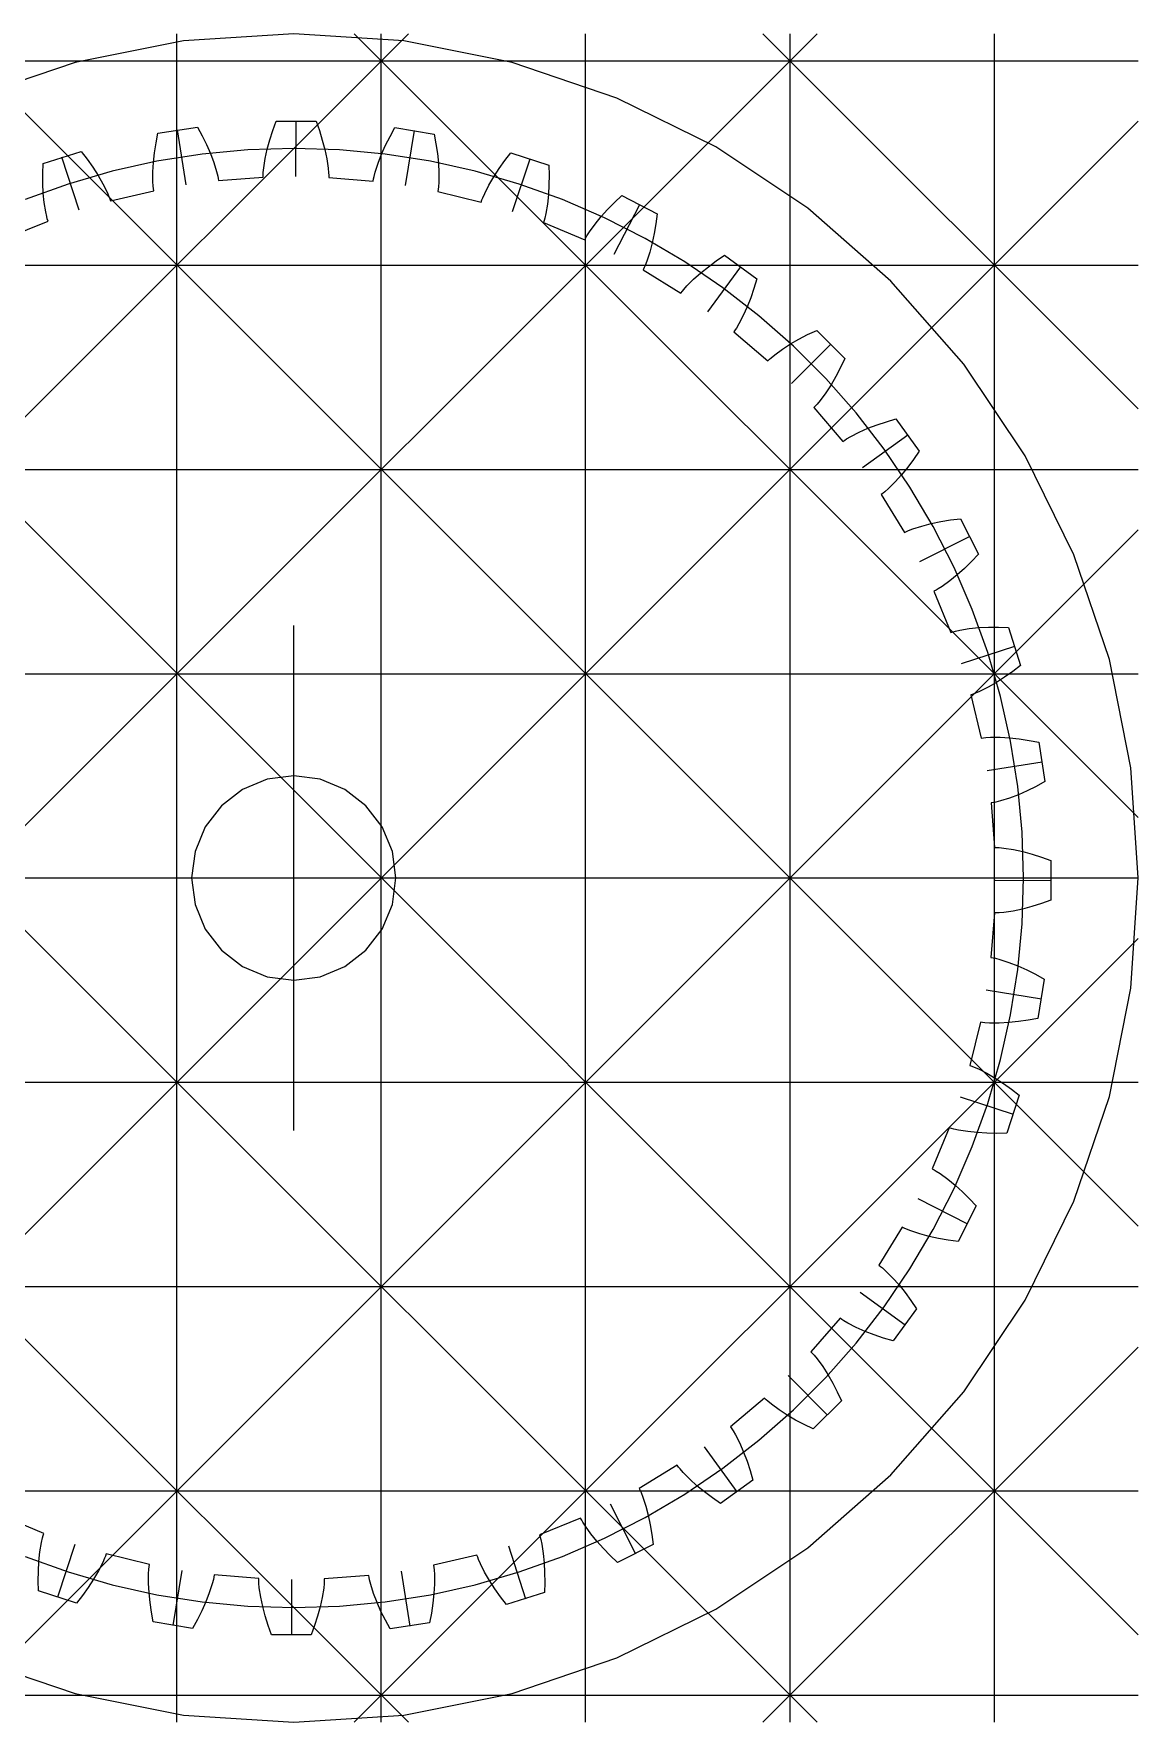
# Model space of a CAD drawing. Extents: x 0 to 8.26, y 0 to 8.26.
# Drawn here: x 2.86 to 8.26, y 0 to 8.26 of the extents above; entities that cross this region are included whole.
import ezdxf

# ---------------------------------------------------------------- set-up
doc = ezdxf.new("R2010")
doc.units = 0

msp = doc.modelspace()

# ---------------------------------------------------------------- linework, layer by layer
for p, q in [((0, 3.57144), (4.69344, 8.26487)), ((0, 1.57144), (6.69344, 8.26487)), ((8.26487, 0.42856), (0.42856, 8.26487)), ((8.26487, 2.42856), (2.42856, 8.26487)), ((3.561, 0), (3.561, 8.26487)), ((4.13244, 8.26487), (3.59305, 8.22952)), ((4.67183, 8.22952), (4.13244, 8.26487)), ((8.26487, 4.42856), (4.42856, 8.26487)), ((4.561, 0), (4.561, 8.26487)), ((5.561, 0), (5.561, 8.26487)), ((8.26487, 6.42856), (6.42856, 8.26487)), ((6.561, 0), (6.561, 8.26487)), ((7.561, 0), (7.561, 8.26487)), ((3.59305, 8.22952), (3.06288, 8.12406)), ((5.20199, 8.12406), (4.67183, 8.22952)), ((0, 8.13244), (8.26487, 8.13244)), ((3.06288, 8.12406), (2.55102, 7.95031)), ((5.71385, 7.95031), (5.20199, 8.12406)), ((6.19866, 7.71123), (5.71385, 7.95031)), ((0.42856, 0), (8.26487, 7.83631)), ((3.4588, 7.73046), (3.46792, 7.77839)), ((3.46792, 7.77839), (3.66086, 7.80833)), ((3.60603, 7.52498), (3.56419, 7.79463)), ((3.66086, 7.80833), (3.68407, 7.76541)), ((4.0154, 7.7456), (4.02995, 7.79154)), ((4.02995, 7.79154), (4.04645, 7.83746)), ((4.04645, 7.83746), (4.2417, 7.83685)), ((4.14322, 7.56556), (4.14408, 7.83844)), ((4.2417, 7.83685), (4.25791, 7.79083)), ((4.25791, 7.79083), (4.27217, 7.7448)), ((4.60362, 7.76253), (4.6271, 7.8053)), ((4.6271, 7.8053), (4.81985, 7.77415)), ((4.68015, 7.52161), (4.72368, 7.79099)), ((4.81985, 7.77415), (4.82867, 7.72616)), ((2.90574, 7.62955), (3.09163, 7.6893)), ((3.09163, 7.6893), (3.12127, 7.65055)), ((3.45162, 7.68281), (3.4588, 7.73046)), ((3.68407, 7.76541), (3.70535, 7.72218)), ((3.90818, 7.69683), (3.68482, 7.67571)), ((3.70535, 7.72218), (3.72454, 7.67864)), ((4.13244, 7.70387), (3.90818, 7.69683)), ((3.99292, 7.65378), (4.00297, 7.69967)), ((4.00297, 7.69967), (4.0154, 7.7456)), ((4.35669, 7.69683), (4.13244, 7.70387)), ((4.27217, 7.7448), (4.28431, 7.69879)), ((4.28431, 7.69879), (4.29407, 7.65283)), ((4.58006, 7.67571), (4.35669, 7.69683)), ((4.5626, 7.676), (4.58207, 7.71943)), ((4.58207, 7.71943), (4.60362, 7.76253)), ((4.82867, 7.72616), (4.83555, 7.67846)), ((6.64811, 7.41092), (6.19866, 7.71123)), ((2.90424, 7.58078), (2.90574, 7.62955)), ((3.0818, 7.40087), (2.99829, 7.66065)), ((3.12127, 7.65055), (3.14905, 7.61118)), ((3.14905, 7.61118), (3.17482, 7.57117)), ((3.46322, 7.64061), (3.24426, 7.59167)), ((3.44378, 7.5886), (3.44653, 7.6355)), ((3.44653, 7.6355), (3.45162, 7.68281)), ((3.68482, 7.67571), (3.46322, 7.64061)), ((3.72454, 7.67864), (3.74137, 7.63477)), ((3.74137, 7.63477), (3.75538, 7.59056)), ((3.98349, 7.58511), (3.98572, 7.60796)), ((3.98572, 7.60796), (3.99292, 7.65378)), ((4.29407, 7.65283), (4.30099, 7.60697)), ((4.30099, 7.60697), (4.30307, 7.5841)), ((4.53122, 7.58813), (4.5455, 7.63225)), ((4.5455, 7.63225), (4.5626, 7.676)), ((4.80166, 7.64061), (4.58006, 7.67571)), ((5.02062, 7.59167), (4.80166, 7.64061)), ((4.83555, 7.67846), (4.84034, 7.63112)), ((4.84034, 7.63112), (4.84279, 7.5842)), ((5.11164, 7.56508), (5.13766, 7.60493)), ((5.13766, 7.60493), (5.16569, 7.64412)), ((5.16569, 7.64412), (5.19557, 7.68269)), ((5.19557, 7.68269), (5.38108, 7.62178)), ((5.20359, 7.3942), (5.28873, 7.65346)), ((5.38108, 7.62178), (5.38228, 7.573)), ((3.0288, 7.52908), (2.8177, 7.45307)), ((2.9046, 7.5326), (2.90424, 7.58078)), ((2.90697, 7.48507), (2.9046, 7.5326)), ((3.24426, 7.59167), (3.0288, 7.52908)), ((3.17482, 7.57117), (3.1983, 7.53048)), ((3.1983, 7.53048), (3.21905, 7.489)), ((3.44383, 7.54222), (3.44378, 7.5886)), ((3.44521, 7.5193), (3.44383, 7.54222)), ((3.75538, 7.59056), (3.76101, 7.5683)), ((3.76101, 7.5683), (3.76336, 7.55712)), ((3.76336, 7.55712), (3.76519, 7.54588)), ((3.76519, 7.54588), (3.98273, 7.56231)), ((3.98273, 7.56231), (3.98285, 7.5737)), ((3.98285, 7.5737), (3.98349, 7.58511)), ((4.30307, 7.5841), (4.30364, 7.57269)), ((4.30364, 7.57269), (4.30369, 7.5613)), ((4.30369, 7.5613), (4.52112, 7.54351)), ((4.52112, 7.54351), (4.52303, 7.55473)), ((4.52303, 7.55473), (4.52544, 7.5659)), ((4.52544, 7.5659), (4.53122, 7.58813)), ((4.84245, 7.53783), (4.84093, 7.51491)), ((4.84279, 7.5842), (4.84245, 7.53783)), ((5.23607, 7.52908), (5.02062, 7.59167)), ((5.0669, 7.4832), (5.0879, 7.52454)), ((5.0879, 7.52454), (5.11164, 7.56508)), ((5.44717, 7.45307), (5.23607, 7.52908)), ((5.38161, 7.52481), (5.37894, 7.4773)), ((5.38228, 7.573), (5.38161, 7.52481)), ((2.9116, 7.43832), (2.90697, 7.48507)), ((3.21905, 7.489), (3.2281, 7.4679)), ((3.2281, 7.4679), (3.23216, 7.45722)), ((3.23216, 7.45722), (3.23573, 7.44641)), ((3.23573, 7.44641), (3.44802, 7.49667)), ((3.44636, 7.50793), (3.44521, 7.5193)), ((3.44802, 7.49667), (3.44636, 7.50793)), ((4.83971, 7.50355), (4.83798, 7.4923)), ((4.83798, 7.4923), (5.04994, 7.44071)), ((4.84093, 7.51491), (4.83971, 7.50355)), ((5.04994, 7.44071), (5.05358, 7.4515)), ((5.05358, 7.4515), (5.05772, 7.46215)), ((5.05772, 7.46215), (5.0669, 7.4832)), ((5.37894, 7.4773), (5.37402, 7.43058)), ((5.65308, 7.36397), (5.44717, 7.45307)), ((5.6685, 7.40492), (5.70232, 7.43925)), ((5.70232, 7.43925), (5.73787, 7.47267)), ((5.73787, 7.47267), (5.91156, 7.38349)), ((2.9189, 7.39252), (2.9116, 7.43832)), ((2.92385, 7.37009), (2.9189, 7.39252)), ((2.92677, 7.35905), (2.92385, 7.37009)), ((2.93016, 7.34818), (2.92677, 7.35905)), ((5.36134, 7.36244), (5.35836, 7.35141)), ((5.36643, 7.38483), (5.36134, 7.36244)), ((5.37402, 7.43058), (5.36643, 7.38483)), ((5.60678, 7.33331), (5.63657, 7.36964)), ((5.63657, 7.36964), (5.6685, 7.40492)), ((5.85299, 7.26211), (5.65308, 7.36397)), ((5.70065, 7.18648), (5.8253, 7.42922)), ((5.91156, 7.38349), (5.90511, 7.33512)), ((7.05451, 7.05451), (6.64811, 7.41092)), ((2.72835, 7.26533), (2.93016, 7.34818)), ((5.35836, 7.35141), (5.35489, 7.34056)), ((5.35489, 7.34056), (5.55618, 7.25645)), ((5.56146, 7.26653), (5.56721, 7.27641)), ((5.56721, 7.27641), (5.57957, 7.29576)), ((5.57957, 7.29576), (5.60678, 7.33331)), ((5.89692, 7.28763), (5.88685, 7.24113)), ((5.90511, 7.33512), (5.89692, 7.28763)), ((5.55618, 7.25645), (5.56146, 7.26653)), ((6.04611, 7.1479), (5.85299, 7.26211)), ((5.87468, 7.19575), (5.86002, 7.15175)), ((5.88685, 7.24113), (5.87468, 7.19575)), ((0, 7.13244), (8.26487, 7.13244)), ((5.84682, 7.12), (5.8417, 7.10983)), ((5.8417, 7.10983), (6.02735, 6.99526)), ((5.8515, 7.13043), (5.84682, 7.12)), ((5.86002, 7.15175), (5.8515, 7.13043)), ((6.23167, 7.02179), (6.04611, 7.1479)), ((6.12446, 7.09449), (6.16152, 7.12434)), ((6.1591, 6.90355), (6.32019, 7.12381)), ((6.16152, 7.12434), (6.20029, 7.15296)), ((6.20029, 7.15296), (6.24063, 7.18041)), ((6.24063, 7.18041), (6.39823, 7.06514)), ((6.04137, 7.01325), (6.0566, 7.03043)), ((6.0566, 7.03043), (6.08936, 7.06326)), ((6.08936, 7.06326), (6.12446, 7.09449)), ((6.39823, 7.06514), (6.3843, 7.01838)), ((7.41092, 6.64811), (7.05451, 7.05451)), ((6.02735, 6.99526), (6.03414, 7.0044)), ((6.03414, 7.0044), (6.04137, 7.01325)), ((6.40896, 6.88428), (6.23167, 7.02179)), ((6.36878, 6.97276), (6.35155, 6.9284)), ((6.3843, 7.01838), (6.36878, 6.97276)), ((6.33244, 6.88549), (6.31108, 6.84432)), ((6.35155, 6.9284), (6.33244, 6.88549)), ((6.57725, 6.7359), (6.40896, 6.88428)), ((6.29307, 6.81503), (6.28642, 6.80579)), ((6.28642, 6.80579), (6.45186, 6.66359)), ((6.29932, 6.8246), (6.29307, 6.81503)), ((6.31108, 6.84432), (6.29932, 6.8246)), ((6.60457, 6.77009), (6.64735, 6.79228)), ((6.64735, 6.79228), (6.69148, 6.81309)), ((6.69148, 6.81309), (6.82911, 6.67459)), ((6.48626, 6.69375), (6.52375, 6.72105)), ((6.52375, 6.72105), (6.56331, 6.7464)), ((6.56331, 6.7464), (6.60457, 6.77009)), ((6.56765, 6.5524), (6.76121, 6.74474)), ((6.7359, 6.57725), (6.57725, 6.7359)), ((6.69344, 0), (0, 6.69344)), ((6.45186, 6.66359), (6.46001, 6.67155)), ((6.46001, 6.67155), (6.46852, 6.67916)), ((6.46852, 6.67916), (6.48626, 6.69375)), ((6.80803, 6.63058), (6.78557, 6.58795)), ((6.82911, 6.67459), (6.80803, 6.63058)), ((7.71123, 6.19866), (7.41092, 6.64811)), ((6.88428, 6.40896), (6.7359, 6.57725)), ((6.76162, 6.54683), (6.73602, 6.50744)), ((6.78557, 6.58795), (6.76162, 6.54683)), ((6.69379, 6.45248), (6.68612, 6.44401)), ((6.70849, 6.47012), (6.69379, 6.45248)), ((6.73602, 6.50744), (6.70849, 6.47012)), ((6.68612, 6.44401), (6.67811, 6.43592)), ((6.67811, 6.43592), (6.81927, 6.26958)), ((7.02179, 6.23167), (6.88428, 6.40896)), ((6.98676, 6.35089), (7.03248, 6.36612)), ((7.03248, 6.36612), (7.07932, 6.37976)), ((7.07932, 6.37976), (7.19359, 6.22144)), ((6.82855, 6.27618), (6.83816, 6.28236)), ((6.83816, 6.28236), (6.85796, 6.294)), ((6.85796, 6.294), (6.89926, 6.3151)), ((6.89926, 6.3151), (6.94229, 6.33394)), ((6.91623, 6.14165), (7.1375, 6.30135)), ((6.94229, 6.33394), (6.98676, 6.35089)), ((6.81927, 6.26958), (6.82855, 6.27618)), ((7.1479, 6.04611), (7.02179, 6.23167)), ((7.19359, 6.22144), (7.16589, 6.18127)), ((7.95031, 5.71385), (7.71123, 6.19866)), ((0, 6.13244), (8.26487, 6.13244)), ((7.13703, 6.14268), (7.10694, 6.10581)), ((7.16589, 6.18127), (7.13703, 6.14268)), ((7.04247, 6.03836), (7.02519, 6.02323)), ((7.0755, 6.07091), (7.04247, 6.03836)), ((7.10694, 6.10581), (7.0755, 6.07091)), ((7.26211, 5.85299), (7.1479, 6.04611)), ((7.01629, 6.01606), (7.00711, 6.00932)), ((7.00711, 6.00932), (7.12051, 5.82296)), ((7.02519, 6.02323), (7.01629, 6.01606)), ((7.25209, 5.86728), (7.29866, 5.87706)), ((7.29866, 5.87706), (7.3462, 5.88495)), ((7.3462, 5.88495), (7.3946, 5.8911)), ((7.3946, 5.8911), (7.4827, 5.71685)), ((2.42856, 0), (8.26487, 5.83631)), ((7.12051, 5.82296), (7.13071, 5.82802)), ((7.13071, 5.82802), (7.14117, 5.83263)), ((7.14117, 5.83263), (7.16255, 5.84102)), ((7.16255, 5.84102), (7.20663, 5.8554)), ((7.19627, 5.68143), (7.4398, 5.80455)), ((7.20663, 5.8554), (7.25209, 5.86728)), ((7.36397, 5.65308), (7.26211, 5.85299)), ((7.4827, 5.71685), (7.44905, 5.68151)), ((8.12406, 5.20199), (7.95031, 5.71385)), ((7.45307, 5.44717), (7.36397, 5.65308)), ((7.41451, 5.64791), (7.37903, 5.6162)), ((7.44905, 5.68151), (7.41451, 5.64791)), ((7.27545, 5.54174), (7.26533, 5.53652)), ((7.28536, 5.54742), (7.27545, 5.54174)), ((7.30479, 5.55966), (7.28536, 5.54742)), ((7.34251, 5.58664), (7.30479, 5.55966)), ((7.37903, 5.6162), (7.34251, 5.58664)), ((7.26533, 5.53652), (7.34818, 5.33471)), ((7.52908, 5.23607), (7.45307, 5.44717)), ((4.13244, 2.8971), (4.13244, 5.36778)), ((7.34818, 5.33471), (7.35905, 5.33811)), ((7.35905, 5.33811), (7.37009, 5.34103)), ((7.37009, 5.34103), (7.39252, 5.34597)), ((7.39252, 5.34597), (7.43832, 5.35328)), ((7.43832, 5.35328), (7.48507, 5.3579)), ((7.48507, 5.3579), (7.5326, 5.36027)), ((7.5326, 5.36027), (7.58078, 5.36063)), ((7.58078, 5.36063), (7.62955, 5.35913)), ((7.62955, 5.35913), (7.6893, 5.17325)), ((7.40087, 5.18307), (7.66065, 5.26658)), ((7.59167, 5.02062), (7.52908, 5.23607)), ((0, 5.13244), (8.26487, 5.13244)), ((7.65055, 5.14361), (7.61118, 5.11582)), ((7.6893, 5.17325), (7.65055, 5.14361)), ((8.22952, 4.67183), (8.12406, 5.20199)), ((7.489, 5.04583), (7.4679, 5.03678)), ((7.53048, 5.06657), (7.489, 5.04583)), ((7.57117, 5.09006), (7.53048, 5.06657)), ((7.61118, 5.11582), (7.57117, 5.09006)), ((7.45722, 5.03271), (7.44641, 5.02914)), ((7.44641, 5.02914), (7.49667, 4.81685)), ((7.4679, 5.03678), (7.45722, 5.03271)), ((7.64061, 4.80166), (7.59167, 5.02062)), ((7.49667, 4.81685), (7.50793, 4.81851)), ((7.50793, 4.81851), (7.5193, 4.81967)), ((7.5193, 4.81967), (7.54222, 4.82104)), ((7.54222, 4.82104), (7.5886, 4.82109)), ((7.5886, 4.82109), (7.6355, 4.81835)), ((7.6355, 4.81835), (7.68281, 4.81326)), ((7.67571, 4.58006), (7.64061, 4.80166)), ((7.68281, 4.81326), (7.73046, 4.80607)), ((7.73046, 4.80607), (7.77839, 4.79696)), ((7.77839, 4.79696), (7.80833, 4.60401)), ((4.69344, 0), (0, 4.69344)), ((4.13244, 4.63244), (4.00303, 4.6154)), ((4.26185, 4.6154), (4.13244, 4.63244)), ((7.52498, 4.65884), (7.79463, 4.70068)), ((8.26487, 4.13244), (8.22952, 4.67183)), ((3.88244, 4.56545), (3.77888, 4.48599)), ((4.00303, 4.6154), (3.88244, 4.56545)), ((4.38244, 4.56545), (4.26185, 4.6154)), ((4.48599, 4.48599), (4.38244, 4.56545)), ((7.69683, 4.35669), (7.67571, 4.58006)), ((7.72218, 4.55952), (7.67864, 4.54033)), ((7.76541, 4.5808), (7.72218, 4.55952)), ((7.80833, 4.60401), (7.76541, 4.5808)), ((3.77888, 4.48599), (3.69942, 4.38244)), ((4.56545, 4.38244), (4.48599, 4.48599)), ((7.55712, 4.50152), (7.54588, 4.49968)), ((7.54588, 4.49968), (7.56231, 4.28215)), ((7.5683, 4.50386), (7.55712, 4.50152)), ((7.59056, 4.5095), (7.5683, 4.50386)), ((7.63477, 4.5235), (7.59056, 4.5095)), ((7.67864, 4.54033), (7.63477, 4.5235)), ((3.69942, 4.38244), (3.64947, 4.26185)), ((4.6154, 4.26185), (4.56545, 4.38244)), ((7.70387, 4.13244), (7.69683, 4.35669)), ((3.64947, 4.26185), (3.63244, 4.13244)), ((4.63244, 4.13244), (4.6154, 4.26185)), ((7.56231, 4.28215), (7.5737, 4.28202)), ((7.5737, 4.28202), (7.58511, 4.28138)), ((7.58511, 4.28138), (7.60796, 4.27915)), ((7.60796, 4.27915), (7.65378, 4.27195)), ((7.65378, 4.27195), (7.69967, 4.2619)), ((7.69967, 4.2619), (7.7456, 4.24947)), ((7.7456, 4.24947), (7.79154, 4.23492)), ((7.79154, 4.23492), (7.83746, 4.21842)), ((7.83746, 4.21842), (7.83685, 4.02317)), ((0, 4.13244), (8.26487, 4.13244)), ((2.8971, 4.13244), (5.36778, 4.13244)), ((3.63244, 4.13244), (3.64947, 4.00303)), ((4.6154, 4.00303), (4.63244, 4.13244)), ((4.63244, 4.13244), (4.63244, 4.13244)), ((4.63244, 4.13244), (4.63244, 4.13244)), ((7.69683, 3.90818), (7.70387, 4.13244)), ((7.70387, 4.13244), (7.70387, 4.13244)), ((7.70387, 4.13244), (7.70387, 4.13244)), ((8.22952, 3.59305), (8.26487, 4.13244)), ((8.26487, 4.13244), (8.26487, 4.13244)), ((8.26487, 4.13244), (8.26487, 4.13244)), ((7.56556, 4.12165), (7.83844, 4.12079)), ((3.64947, 4.00303), (3.69942, 3.88244)), ((4.56545, 3.88244), (4.6154, 4.00303)), ((7.65283, 3.9708), (7.60697, 3.96389)), ((7.69879, 3.98056), (7.65283, 3.9708)), ((7.7448, 3.9927), (7.69879, 3.98056)), ((7.79083, 4.00696), (7.7448, 3.9927)), ((7.83685, 4.02317), (7.79083, 4.00696)), ((7.5613, 3.96118), (7.54351, 3.74375)), ((7.57269, 3.96123), (7.5613, 3.96118)), ((7.5841, 3.9618), (7.57269, 3.96123)), ((7.60697, 3.96389), (7.5841, 3.9618)), ((7.67571, 3.68482), (7.69683, 3.90818)), ((3.69942, 3.88244), (3.77888, 3.77888)), ((4.42856, 0), (8.26487, 3.83631)), ((4.48599, 3.77888), (4.56545, 3.88244)), ((3.77888, 3.77888), (3.88244, 3.69942)), ((4.38244, 3.69942), (4.48599, 3.77888)), ((7.54351, 3.74375), (7.55473, 3.74185)), ((7.55473, 3.74185), (7.5659, 3.73943)), ((7.5659, 3.73943), (7.58813, 3.73366)), ((7.58813, 3.73366), (7.63225, 3.71937)), ((7.63225, 3.71937), (7.676, 3.70227)), ((3.88244, 3.69942), (4.00303, 3.64947)), ((4.00303, 3.64947), (4.13244, 3.63244)), ((4.13244, 3.63244), (4.26185, 3.64947)), ((4.26185, 3.64947), (4.38244, 3.69942)), ((7.64061, 3.46322), (7.67571, 3.68482)), ((7.676, 3.70227), (7.71943, 3.68281)), ((7.71943, 3.68281), (7.76253, 3.66125)), ((7.76253, 3.66125), (7.8053, 3.63777)), ((7.8053, 3.63777), (7.77415, 3.44502)), ((7.52161, 3.58473), (7.79099, 3.54119)), ((8.12406, 3.06288), (8.22952, 3.59305)), ((7.4923, 3.4269), (7.44071, 3.21493)), ((7.50355, 3.42517), (7.4923, 3.4269)), ((7.51491, 3.42394), (7.50355, 3.42517)), ((7.53783, 3.42242), (7.51491, 3.42394)), ((7.5842, 3.42208), (7.53783, 3.42242)), ((7.63112, 3.42453), (7.5842, 3.42208)), ((7.59167, 3.24426), (7.64061, 3.46322)), ((7.67846, 3.42932), (7.63112, 3.42453)), ((7.72616, 3.43621), (7.67846, 3.42932)), ((7.77415, 3.44502), (7.72616, 3.43621)), ((7.52908, 3.0288), (7.59167, 3.24426)), ((7.44071, 3.21493), (7.4515, 3.21129)), ((7.4515, 3.21129), (7.46215, 3.20716)), ((7.46215, 3.20716), (7.4832, 3.19798)), ((7.4832, 3.19798), (7.52454, 3.17697)), ((7.52454, 3.17697), (7.56508, 3.15323)), ((7.56508, 3.15323), (7.60493, 3.12721)), ((0, 3.13244), (8.26487, 3.13244)), ((7.3942, 3.06129), (7.65346, 2.97615)), ((7.60493, 3.12721), (7.64412, 3.09918)), ((7.68269, 3.0693), (7.62178, 2.88379)), ((7.64412, 3.09918), (7.68269, 3.0693)), ((7.95031, 2.55102), (8.12406, 3.06288)), ((7.45307, 2.8177), (7.52908, 3.0288)), ((7.34056, 2.90998), (7.25645, 2.7087)), ((7.35141, 2.90652), (7.34056, 2.90998)), ((7.36244, 2.90353), (7.35141, 2.90652)), ((7.38483, 2.89844), (7.36244, 2.90353)), ((7.43058, 2.89085), (7.38483, 2.89844)), ((7.36397, 2.61179), (7.45307, 2.8177)), ((7.4773, 2.88593), (7.43058, 2.89085)), ((7.52481, 2.88326), (7.4773, 2.88593)), ((7.573, 2.8826), (7.52481, 2.88326)), ((7.62178, 2.88379), (7.573, 2.8826)), ((7.25645, 2.7087), (7.26653, 2.70342)), ((7.26653, 2.70342), (7.27641, 2.69767)), ((7.27641, 2.69767), (7.29576, 2.68531)), ((7.29576, 2.68531), (7.33331, 2.65809)), ((7.33331, 2.65809), (7.36964, 2.6283)), ((7.18648, 2.56422), (7.42922, 2.43957)), ((7.26211, 2.41188), (7.36397, 2.61179)), ((7.36964, 2.6283), (7.40492, 2.59637)), ((7.40492, 2.59637), (7.43925, 2.56255)), ((7.43925, 2.56255), (7.47267, 2.52701)), ((7.47267, 2.52701), (7.38349, 2.35331)), ((7.71123, 2.06622), (7.95031, 2.55102)), ((7.10983, 2.42317), (6.99526, 2.23752)), ((7.12, 2.41805), (7.10983, 2.42317)), ((7.13043, 2.41338), (7.12, 2.41805)), ((7.15175, 2.40485), (7.13043, 2.41338)), ((7.1479, 2.21877), (7.26211, 2.41188)), ((7.19575, 2.39019), (7.15175, 2.40485)), ((7.24113, 2.37803), (7.19575, 2.39019)), ((7.28763, 2.36795), (7.24113, 2.37803)), ((7.33512, 2.35976), (7.28763, 2.36795)), ((7.38349, 2.35331), (7.33512, 2.35976)), ((6.99526, 2.23752), (7.0044, 2.23073)), ((7.0044, 2.23073), (7.01325, 2.22351)), ((7.01325, 2.22351), (7.03043, 2.20827)), ((7.02179, 2.0332), (7.1479, 2.21877)), ((7.03043, 2.20827), (7.06326, 2.17552)), ((7.06326, 2.17552), (7.09449, 2.14041)), ((0, 2.13244), (8.26487, 2.13244)), ((6.90355, 2.10577), (7.12381, 1.94468)), ((7.09449, 2.14041), (7.12434, 2.10335)), ((7.12434, 2.10335), (7.15296, 2.06458)), ((7.41092, 1.61677), (7.71123, 2.06622)), ((6.88428, 1.85592), (7.02179, 2.0332)), ((7.18041, 2.02424), (7.06514, 1.86664)), ((7.15296, 2.06458), (7.18041, 2.02424)), ((6.80579, 1.97845), (6.66359, 1.81301)), ((6.81503, 1.9718), (6.80579, 1.97845)), ((6.8246, 1.96555), (6.81503, 1.9718)), ((6.84432, 1.9538), (6.8246, 1.96555)), ((6.88549, 1.93244), (6.84432, 1.9538)), ((6.9284, 1.91332), (6.88549, 1.93244)), ((6.97276, 1.8961), (6.9284, 1.91332)), ((6.42856, 0), (8.26487, 1.83631)), ((6.7359, 1.68762), (6.88428, 1.85592)), ((7.01838, 1.88058), (6.97276, 1.8961)), ((7.06514, 1.86664), (7.01838, 1.88058)), ((6.66359, 1.81301), (6.67155, 1.80487)), ((6.67155, 1.80487), (6.67916, 1.79635)), ((6.67916, 1.79635), (6.69375, 1.77861)), ((6.69375, 1.77861), (6.72105, 1.74113)), ((6.72105, 1.74113), (6.7464, 1.70157)), ((6.5524, 1.69722), (6.74474, 1.50366)), ((6.57725, 1.52897), (6.7359, 1.68762)), ((6.7464, 1.70157), (6.77009, 1.6603)), ((6.77009, 1.6603), (6.79228, 1.61753)), ((6.43592, 1.58676), (6.26958, 1.44561)), ((6.44401, 1.57875), (6.43592, 1.58676)), ((6.45248, 1.57108), (6.44401, 1.57875)), ((6.47012, 1.55639), (6.45248, 1.57108)), ((6.81309, 1.57339), (6.67459, 1.43576)), ((6.79228, 1.61753), (6.81309, 1.57339)), ((7.05451, 1.21036), (7.41092, 1.61677)), ((6.40896, 1.3806), (6.57725, 1.52897)), ((6.50744, 1.52885), (6.47012, 1.55639)), ((6.54683, 1.50326), (6.50744, 1.52885)), ((6.58795, 1.47931), (6.54683, 1.50326)), ((6.26958, 1.44561), (6.27618, 1.43632)), ((6.27618, 1.43632), (6.28236, 1.42672)), ((6.28236, 1.42672), (6.294, 1.40692)), ((6.294, 1.40692), (6.3151, 1.36562)), ((6.63058, 1.45684), (6.58795, 1.47931)), ((6.67459, 1.43576), (6.63058, 1.45684)), ((6.14165, 1.34864), (6.30135, 1.12737)), ((6.23167, 1.24308), (6.40896, 1.3806)), ((6.3151, 1.36562), (6.33394, 1.32258)), ((6.33394, 1.32258), (6.35089, 1.27812)), ((6.00932, 1.25776), (5.82296, 1.14436)), ((6.01606, 1.24858), (6.00932, 1.25776)), ((6.02323, 1.23968), (6.01606, 1.24858)), ((6.04611, 1.11697), (6.23167, 1.24308)), ((6.35089, 1.27812), (6.36612, 1.2324)), ((6.03836, 1.22241), (6.02323, 1.23968)), ((6.07091, 1.18937), (6.03836, 1.22241)), ((6.10581, 1.15793), (6.07091, 1.18937)), ((6.14268, 1.12784), (6.10581, 1.15793)), ((6.37976, 1.18555), (6.22144, 1.07128)), ((6.36612, 1.2324), (6.37976, 1.18555)), ((6.64811, 0.85395), (7.05451, 1.21036)), ((0, 1.13244), (8.26487, 1.13244)), ((5.82296, 1.14436), (5.82802, 1.13416)), ((5.82802, 1.13416), (5.83263, 1.1237)), ((5.83263, 1.1237), (5.84102, 1.10233)), ((5.84102, 1.10233), (5.8554, 1.05824)), ((5.85299, 1.00276), (6.04611, 1.11697)), ((6.18127, 1.09898), (6.14268, 1.12784)), ((6.22144, 1.07128), (6.18127, 1.09898)), ((2.90998, 0.92431), (2.7087, 1.00843)), ((5.53652, 0.99954), (5.33471, 0.91669)), ((5.54174, 0.98942), (5.53652, 0.99954)), ((5.65308, 0.9009), (5.85299, 1.00276)), ((5.68143, 1.0686), (5.80455, 0.82508)), ((5.8554, 1.05824), (5.86728, 1.01279)), ((5.86728, 1.01279), (5.87706, 0.96622)), ((2.90353, 0.90244), (2.90652, 0.91347)), ((2.90652, 0.91347), (2.90998, 0.92431)), ((5.33471, 0.91669), (5.33811, 0.90583)), ((5.54742, 0.97951), (5.54174, 0.98942)), ((5.55966, 0.96008), (5.54742, 0.97951)), ((5.58664, 0.92236), (5.55966, 0.96008)), ((5.6162, 0.88585), (5.58664, 0.92236)), ((5.87706, 0.96622), (5.88495, 0.91868)), ((5.88495, 0.91868), (5.8911, 0.87027)), ((2.88593, 0.78757), (2.89085, 0.83429)), ((2.89085, 0.83429), (2.89844, 0.88004)), ((2.89844, 0.88004), (2.90353, 0.90244)), ((3.06129, 0.87067), (2.97615, 0.61142)), ((5.18307, 0.86401), (5.26658, 0.60422)), ((5.33811, 0.90583), (5.34103, 0.89478)), ((5.34103, 0.89478), (5.34597, 0.87235)), ((5.34597, 0.87235), (5.35328, 0.82656)), ((5.35328, 0.82656), (5.3579, 0.7798)), ((5.44717, 0.8118), (5.65308, 0.9009)), ((5.64791, 0.85036), (5.6162, 0.88585)), ((5.68151, 0.81582), (5.64791, 0.85036)), ((5.8911, 0.87027), (5.71685, 0.78218)), ((6.19866, 0.55364), (6.64811, 0.85395)), ((2.8177, 0.8118), (3.0288, 0.7358)), ((2.88326, 0.74006), (2.88593, 0.78757)), ((3.19798, 0.78168), (3.17697, 0.74033)), ((3.20716, 0.80273), (3.19798, 0.78168)), ((3.21129, 0.81338), (3.20716, 0.80273)), ((3.21493, 0.82417), (3.21129, 0.81338)), ((3.4269, 0.77257), (3.21493, 0.82417)), ((3.42242, 0.72705), (3.42394, 0.74996)), ((3.42394, 0.74996), (3.42517, 0.76132)), ((3.42517, 0.76132), (3.4269, 0.77257)), ((5.02914, 0.81847), (4.81685, 0.76821)), ((4.81685, 0.76821), (4.81851, 0.75694)), ((4.81851, 0.75694), (4.81967, 0.74557)), ((4.81967, 0.74557), (4.82104, 0.72265)), ((5.03271, 0.80766), (5.02914, 0.81847)), ((5.03678, 0.79698), (5.03271, 0.80766)), ((5.04583, 0.77587), (5.03678, 0.79698)), ((5.06657, 0.7344), (5.04583, 0.77587)), ((5.23607, 0.7358), (5.44717, 0.8118)), ((5.3579, 0.7798), (5.36027, 0.73228)), ((5.71685, 0.78218), (5.68151, 0.81582)), ((2.8826, 0.69188), (2.88326, 0.74006)), ((2.88379, 0.6431), (2.8826, 0.69188)), ((3.0288, 0.7358), (3.24426, 0.6732)), ((3.15323, 0.69979), (3.12721, 0.65995)), ((3.17697, 0.74033), (3.15323, 0.69979)), ((3.24426, 0.6732), (3.46322, 0.62426)), ((3.42208, 0.68067), (3.42242, 0.72705)), ((3.42453, 0.63375), (3.42208, 0.68067)), ((3.58473, 0.74327), (3.54119, 0.47388)), ((3.73366, 0.67675), (3.71937, 0.63263)), ((3.73943, 0.69897), (3.73366, 0.67675)), ((3.74185, 0.71014), (3.73943, 0.69897)), ((3.74375, 0.72137), (3.74185, 0.71014)), ((3.96118, 0.70357), (3.74375, 0.72137)), ((3.96123, 0.69218), (3.96118, 0.70357)), ((3.9618, 0.68077), (3.96123, 0.69218)), ((3.96389, 0.6579), (3.9618, 0.68077)), ((4.12165, 0.69931), (4.12079, 0.42643)), ((4.28138, 0.67977), (4.27915, 0.65691)), ((4.28202, 0.69117), (4.28138, 0.67977)), ((4.28215, 0.70256), (4.28202, 0.69117)), ((4.49968, 0.71899), (4.28215, 0.70256)), ((4.50152, 0.70776), (4.49968, 0.71899)), ((4.50386, 0.69657), (4.50152, 0.70776)), ((4.5095, 0.67431), (4.50386, 0.69657)), ((4.5235, 0.6301), (4.5095, 0.67431)), ((4.65884, 0.73989), (4.70068, 0.47024)), ((4.80166, 0.62426), (5.02062, 0.6732)), ((4.82109, 0.67628), (4.81835, 0.62938)), ((4.82104, 0.72265), (4.82109, 0.67628)), ((5.02062, 0.6732), (5.23607, 0.7358)), ((5.09006, 0.69371), (5.06657, 0.7344)), ((5.11582, 0.6537), (5.09006, 0.69371)), ((5.36063, 0.68409), (5.35913, 0.63532)), ((5.36027, 0.73228), (5.36063, 0.68409)), ((3.0693, 0.58218), (2.88379, 0.6431)), ((3.09918, 0.62075), (3.0693, 0.58218)), ((3.12721, 0.65995), (3.09918, 0.62075)), ((3.42932, 0.58641), (3.42453, 0.63375)), ((3.43621, 0.53872), (3.42932, 0.58641)), ((3.46322, 0.62426), (3.68482, 0.58916)), ((3.70227, 0.58887), (3.68281, 0.54545)), ((3.68482, 0.58916), (3.90818, 0.56805)), ((3.71937, 0.63263), (3.70227, 0.58887)), ((3.9708, 0.61204), (3.96389, 0.6579)), ((3.98056, 0.56609), (3.9708, 0.61204)), ((4.27195, 0.6111), (4.2619, 0.5652)), ((4.27915, 0.65691), (4.27195, 0.6111)), ((4.35669, 0.56805), (4.58006, 0.58916)), ((4.54033, 0.58624), (4.5235, 0.6301)), ((4.55952, 0.54269), (4.54033, 0.58624)), ((4.58006, 0.58916), (4.80166, 0.62426)), ((4.81326, 0.58206), (4.80607, 0.53441)), ((4.81835, 0.62938), (4.81326, 0.58206)), ((5.14361, 0.61433), (5.11582, 0.6537)), ((5.17325, 0.57557), (5.14361, 0.61433)), ((5.35913, 0.63532), (5.17325, 0.57557)), ((3.44502, 0.49073), (3.43621, 0.53872)), ((3.66125, 0.50235), (3.63777, 0.45958)), ((3.68281, 0.54545), (3.66125, 0.50235)), ((3.90818, 0.56805), (4.13244, 0.561)), ((3.9927, 0.52008), (3.98056, 0.56609)), ((4.00696, 0.47405), (3.9927, 0.52008)), ((4.13244, 0.561), (4.35669, 0.56805)), ((4.24947, 0.51927), (4.23492, 0.47333)), ((4.2619, 0.5652), (4.24947, 0.51927)), ((4.5808, 0.49946), (4.55952, 0.54269)), ((4.60401, 0.45654), (4.5808, 0.49946)), ((4.80607, 0.53441), (4.79696, 0.48648)), ((5.71385, 0.31456), (6.19866, 0.55364)), ((3.63777, 0.45958), (3.44502, 0.49073)), ((4.02317, 0.42803), (4.00696, 0.47405)), ((4.21842, 0.42741), (4.02317, 0.42803)), ((4.23492, 0.47333), (4.21842, 0.42741)), ((4.79696, 0.48648), (4.60401, 0.45654)), ((2.55102, 0.31456), (3.06288, 0.14081)), ((5.20199, 0.14081), (5.71385, 0.31456)), ((0, 0.13244), (8.26487, 0.13244)), ((3.06288, 0.14081), (3.59305, 0.03535)), ((4.67183, 0.03535), (5.20199, 0.14081)), ((3.59305, 0.03535), (4.13244, 0)), ((4.13244, 0), (4.67183, 0.03535))]:
    msp.add_line(p, q)

doc.saveas('drawing.dxf')
